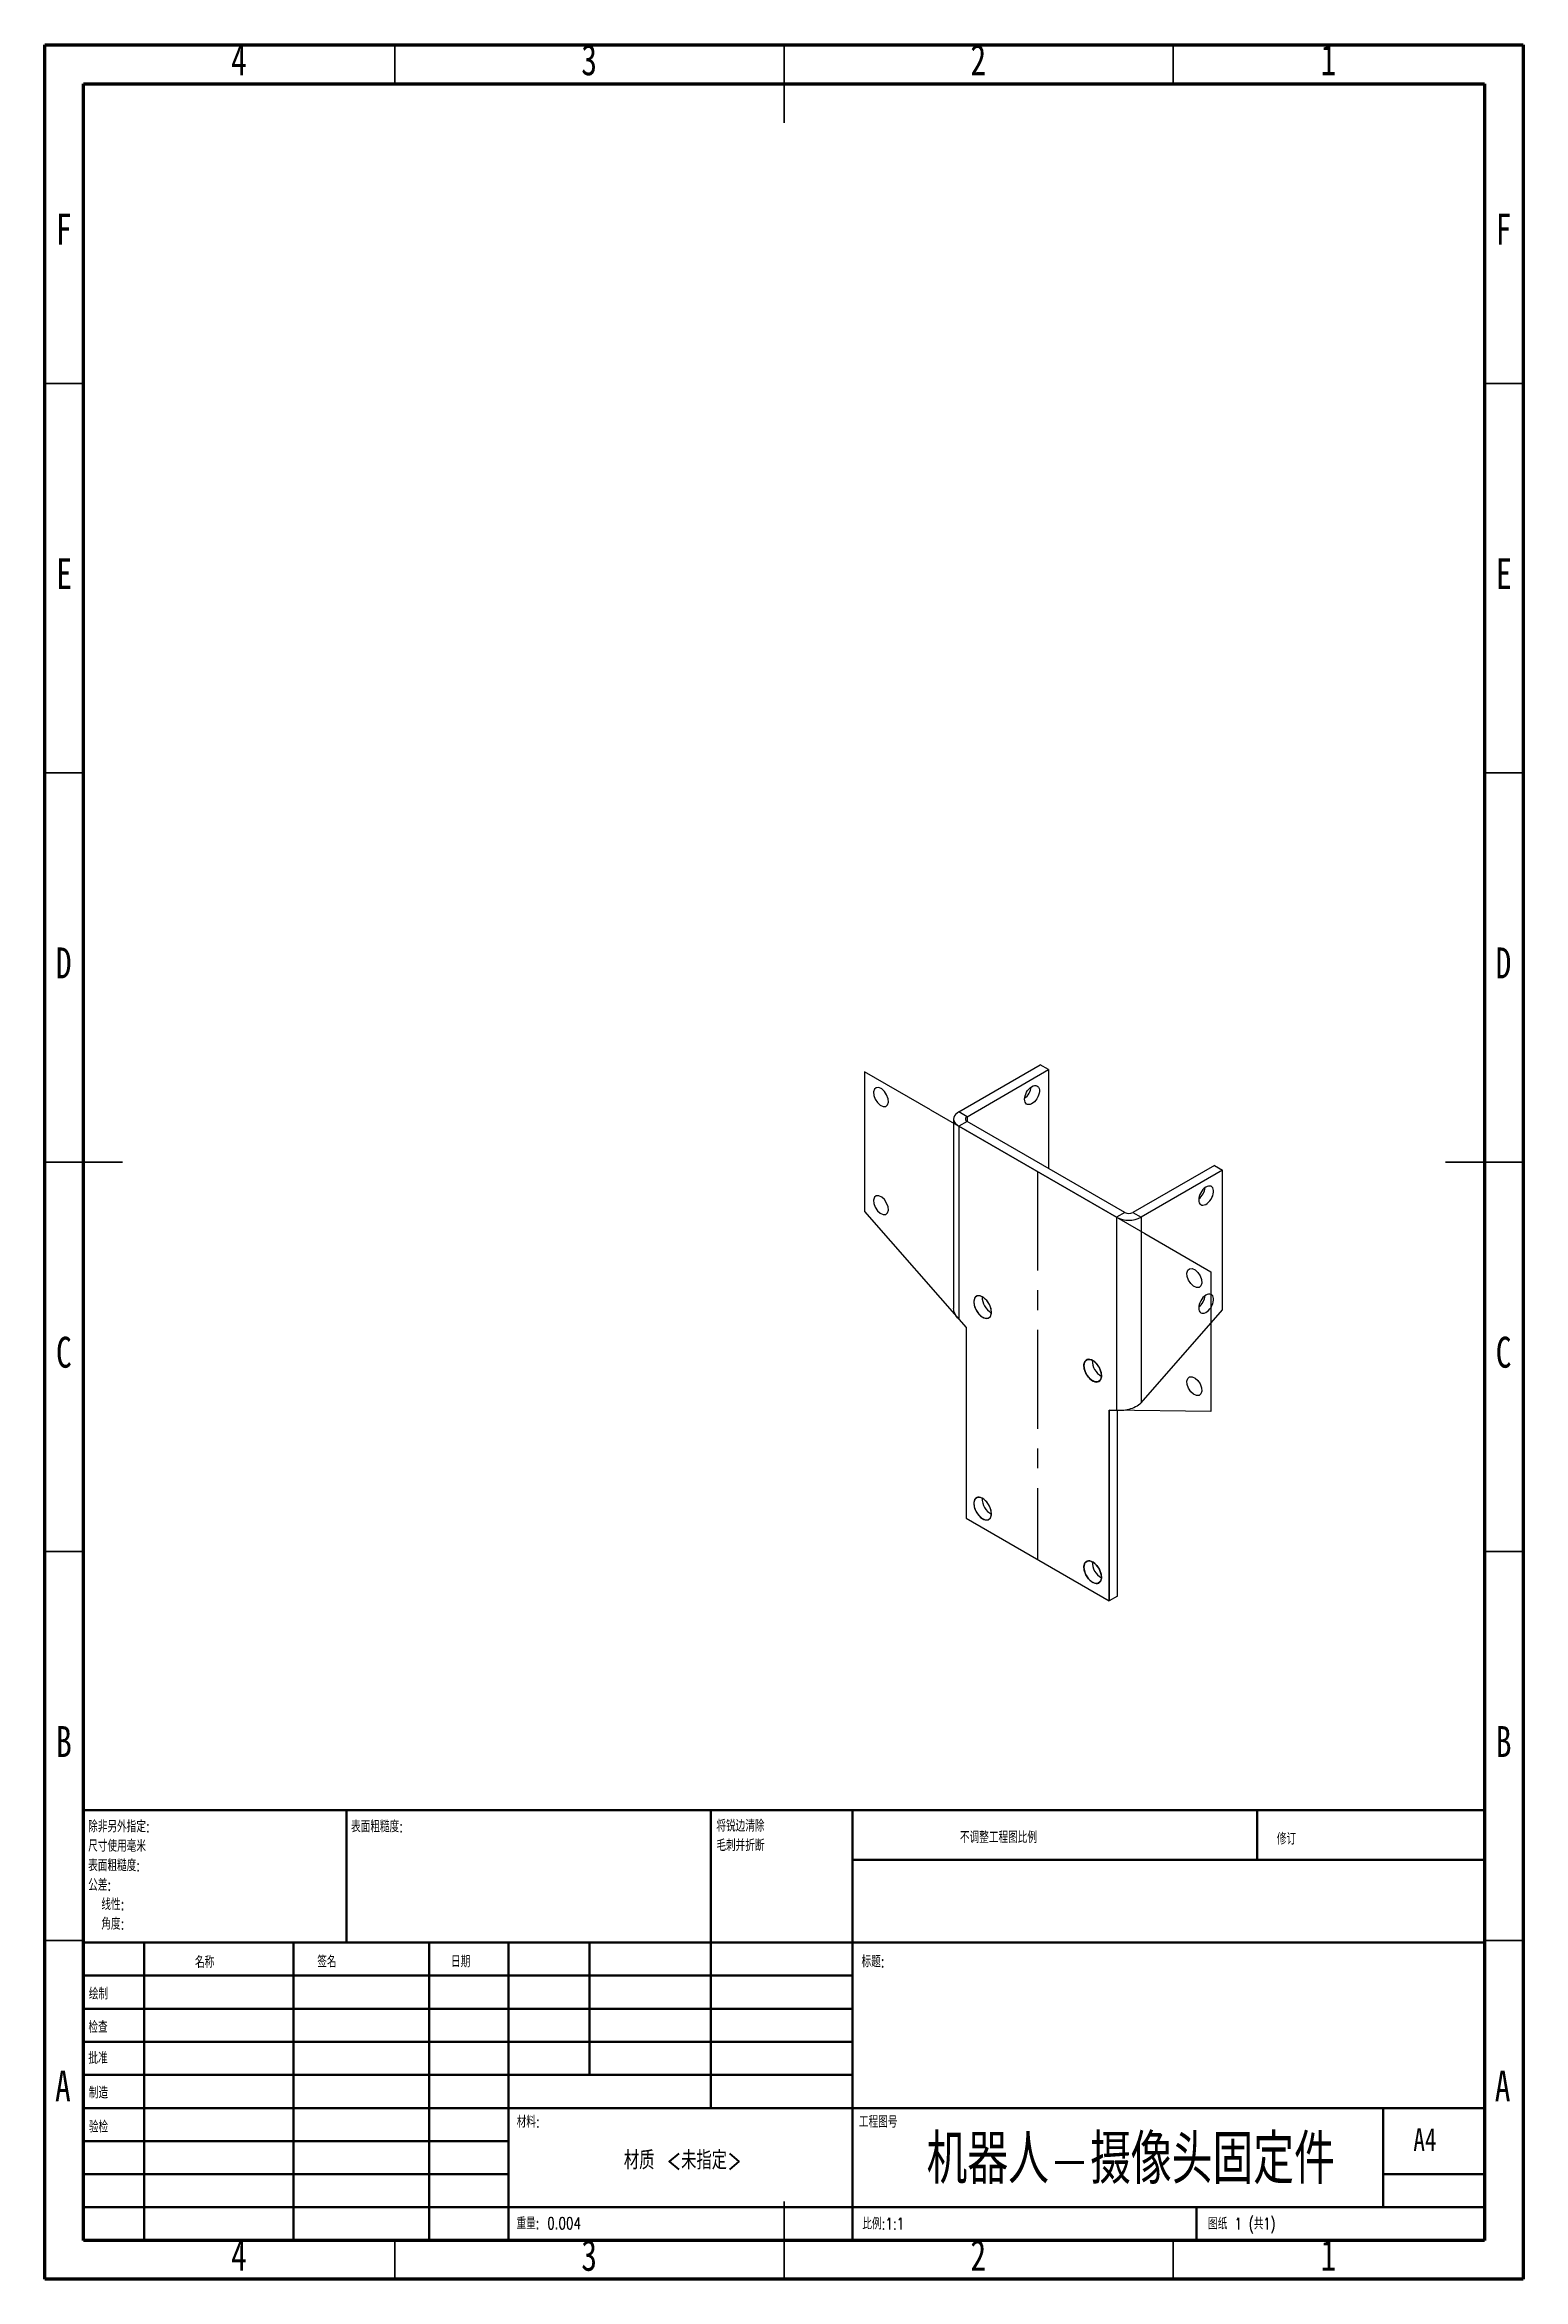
# Model space of a CAD drawing. Header units: millimetres. Extents: x 15 to 205, y 5 to 292.
import ezdxf

# ---------------------------------------------------------------- set-up
doc = ezdxf.new("R2010")
doc.units = ezdxf.units.MM
doc.linetypes.add('CENTERX2', pattern=[20.32, 12.7, -2.54, 2.54, -2.54])
doc.styles.add('SLDTEXTSTYLE0', font='TXT', dxfattribs={"width": 0.75, "bigfont": 'bigfont'})
doc.styles.add('SLDTEXTSTYLE1', font='TXT', dxfattribs={"width": 0.694444, "bigfont": 'bigfont'})
doc.styles.add('SLDTEXTSTYLE2', font='TXT', dxfattribs={"width": 0.75})

# ---------------------------------------------------------------- blocks, each defined once
blk = doc.blocks.new('SW_NOTE_0')
at = {"color": 0, "linetype": 'Continuous', "lineweight": 0, "char_height": 1.5, "attachment_point": 1, "style": 'SLDTEXTSTYLE0'}
for s, insert in [('\\M+18F9C\\M+194F1另\\M+18A4F\\M+18E77\\M+192E8:', (0, 1.93)), ('\\M+18EDA\\M+190A1\\M+18E67\\M+19770\\M+19F7C\\M+195C4', (0, -0.57)), ('\\M+1955C\\M+196CA\\M+19165糙\\M+19378:', (0, -3.07)), ('\\M+18CF6\\M+18DB7:', (0, -5.57)), ('线\\M+190AB:', (1.69, -8.07)), ('\\M+18A70\\M+19378:', (1.69, -10.57))]:
    blk.add_mtext(s, dxfattribs=dict(at, insert=insert))
blk = doc.blocks.new('SW_NOTE_1')
at = {"color": 0, "linetype": 'Continuous', "lineweight": 0, "char_height": 1.5, "attachment_point": 1, "style": 'SLDTEXTSTYLE0'}
for s, insert in [('\\M+18FAB锐边\\M+190B4\\M+18F9C', (0, 1.93)), ('\\M+196D1\\M+18E68\\M+19BF3\\M+190DC\\M+19266', (0, -0.57))]:
    blk.add_mtext(s, dxfattribs=dict(at, insert=insert))

msp = doc.modelspace()

# ---------------------------------------------------------------- linework, layer by layer
at = {"color": 7, "linetype": 'Continuous', "lineweight": 70}
for p, q in [((15, 5), (15, 292)), ((15, 292), (205, 292)), ((205, 292), (205, 5)), ((20, 10), (20, 287)), ((20, 287), (200, 287)), ((200, 287), (200, 10)), ((200, 10), (20, 10)), ((205, 5), (15, 5))]:
    msp.add_line(p, q, dxfattribs=at)
at = {"color": 7, "linetype": 'Continuous', "lineweight": 35}
for p, q in [((60, 287), (60, 292)), ((110, 287), (110, 292)), ((110, 292), (110, 282)), ((160, 287), (160, 292)), ((20, 248.5), (15, 248.5)), ((200, 248.5), (205, 248.5)), ((20, 198.5), (15, 198.5)), ((200, 198.5), (205, 198.5)), ((20, 148.5), (15, 148.5)), ((15, 148.5), (25, 148.5)), ((205, 148.5), (195, 148.5)), ((200, 148.5), (205, 148.5)), ((20, 98.5), (15, 98.5)), ((200, 98.5), (205, 98.5)), ((20, 48.5), (15, 48.5)), ((200, 48.5), (205, 48.5)), ((110, 5), (110, 15)), ((60, 10), (60, 5)), ((110, 10), (110, 5)), ((160, 10), (160, 5))]:
    msp.add_line(p, q, dxfattribs=at)
at = {"color": 7, "linetype": 'Continuous', "lineweight": 25}
for p, q in [((132.46, 154.94), (142.93, 160.99)), ((143.99, 160.37), (142.93, 160.99)), ((133.52, 154.33), (143.99, 160.37)), ((143.99, 160.37), (143.99, 147.68)), ((131.8, 154.03), (131.8, 129.71)), ((133.52, 154.33), (132.46, 154.94)), ((133.52, 153.73), (132.46, 153.12)), ((132.46, 153.12), (132.46, 128.33)), ((152.73, 141.42), (132.46, 153.12)), ((133.52, 154.33), (133.52, 153.73)), ((153.79, 142.03), (133.52, 153.73)), ((165.3, 148.07), (154.83, 142.03)), ((166.36, 147.46), (155.89, 141.42)), ((165.3, 148.07), (166.36, 147.46)), ((166.36, 129.5), (166.36, 147.46)), ((153.79, 142.03), (152.73, 141.42)), ((152.73, 141.42), (152.73, 116.63)), ((154.83, 142.03), (155.89, 141.42)), ((155.89, 141.42), (155.89, 117.56)), ((155.89, 117.56), (166.36, 129.5)), ((132.46, 128.33), (133.4, 127.26)), ((133.4, 127.26), (133.4, 102.76)), ((151.79, 116.65), (152.73, 116.63)), ((151.79, 92.15), (151.79, 116.65)), ((152.85, 92.76), (152.85, 116.62)), ((133.4, 102.76), (151.79, 92.15)), ((152.85, 92.76), (151.79, 92.15))]:
    msp.add_line(p, q, dxfattribs=at)
at = {"color": 7, "linetype": 'Continuous'}
for p, q in [((128.82, 155.22), (120.34, 160.11)), ((120.34, 160.11), (120.34, 142.15)), ((128.82, 155.22), (156.36, 139.32)), ((120.34, 142.15), (133.4, 127.26)), ((156.36, 139.32), (164.85, 134.42)), ((164.85, 134.42), (164.85, 116.45)), ((133.4, 127.26), (133.4, 102.76)), ((151.79, 116.65), (151.79, 92.15)), ((164.85, 116.45), (151.79, 116.65)), ((133.4, 102.76), (151.79, 92.15))]:
    msp.add_line(p, q, dxfattribs=at)
at = {"color": 7, "linetype": 'CENTERX2'}
msp.add_line((142.59, 147.27), (142.59, 97.46), dxfattribs=at)
at = {"color": 7, "linetype": 'Continuous', "lineweight": 50}
for p, q in [((20, 65.25), (200, 65.25)), ((20, 65.25), (20, 10)), ((53.8, 48.25), (53.8, 65.25)), ((100.6, 65.25), (100.6, 27)), ((118.8, 65.25), (118.8, 10)), ((170.8, 58.88), (170.8, 65.25)), ((200, 58.88), (118.8, 58.88)), ((200, 48.25), (20, 48.25)), ((27.8, 48.25), (27.8, 10)), ((46.99, 48.25), (46.99, 10)), ((64.4, 48.25), (64.4, 10)), ((74.6, 10), (74.6, 48.25)), ((85, 31.25), (85, 48.25)), ((118.8, 44), (20, 44)), ((118.8, 39.75), (20, 39.75)), ((118.8, 35.5), (20, 35.5)), ((118.8, 31.25), (20, 31.25)), ((74.6, 27), (20, 27)), ((74.6, 27), (200, 27)), ((187, 14.25), (187, 27)), ((74.6, 22.75), (20, 22.75)), ((74.6, 18.5), (20, 18.5)), ((200, 18.5), (187, 18.5)), ((20, 14.25), (200, 14.25)), ((163, 10), (163, 14.25))]:
    msp.add_line(p, q, dxfattribs=at)
at = {"color": 7, "linetype": 'Continuous', "flags": 128}
for points in [[(123.37, 156.64), (123.19, 157.12), (122.91, 157.56), (122.55, 157.89), (122.18, 158.06), (121.85, 158.05), (121.62, 157.85), (121.51, 157.5), (121.55, 157.05), (121.72, 156.57), (122.01, 156.13), (122.37, 155.8), (122.74, 155.63), (123.07, 155.65), (123.3, 155.84), (123.41, 156.19), (123.37, 156.64)], [(123.37, 142.76), (123.19, 143.24), (122.91, 143.68), (122.55, 144.01), (122.18, 144.18), (121.85, 144.17), (121.62, 143.97), (121.51, 143.62), (121.55, 143.17), (121.72, 142.69), (122.01, 142.25), (122.37, 141.92), (122.74, 141.75), (123.07, 141.77), (123.3, 141.96), (123.41, 142.31), (123.37, 142.76)], [(163.64, 133.4), (163.68, 132.95), (163.57, 132.6), (163.34, 132.4), (163.01, 132.39), (162.64, 132.56), (162.28, 132.89), (161.99, 133.32), (161.82, 133.81), (161.78, 134.25), (161.89, 134.6), (162.12, 134.8), (162.45, 134.82), (162.82, 134.65), (163.18, 134.32), (163.46, 133.88), (163.64, 133.4)], [(136.6, 129.63), (136.4, 130.2), (136.05, 130.72), (135.63, 131.11), (135.19, 131.31), (134.8, 131.3), (134.52, 131.06), (134.4, 130.65), (134.44, 130.12), (134.65, 129.55), (134.99, 129.03), (135.41, 128.63), (135.85, 128.43), (136.24, 128.45), (136.52, 128.68), (136.65, 129.1), (136.6, 129.63)], [(150.75, 121.47), (150.79, 120.93), (150.66, 120.52), (150.38, 120.29), (150, 120.27), (149.56, 120.47), (149.13, 120.86), (148.79, 121.38), (148.58, 121.95), (148.54, 122.48), (148.67, 122.9), (148.94, 123.13), (149.33, 123.15), (149.77, 122.95), (150.2, 122.56), (150.54, 122.04), (150.75, 121.47)], [(163.64, 119.51), (163.68, 119.07), (163.57, 118.72), (163.34, 118.52), (163.01, 118.5), (162.64, 118.68), (162.28, 119), (161.99, 119.44), (161.82, 119.92), (161.78, 120.37), (161.89, 120.72), (162.12, 120.92), (162.45, 120.93), (162.82, 120.76), (163.18, 120.43), (163.46, 120), (163.64, 119.51)], [(136.6, 103.75), (136.4, 104.32), (136.05, 104.84), (135.63, 105.23), (135.19, 105.43), (134.8, 105.41), (134.52, 105.18), (134.4, 104.76), (134.44, 104.23), (134.65, 103.66), (134.99, 103.14), (135.41, 102.75), (135.85, 102.55), (136.24, 102.56), (136.52, 102.8), (136.65, 103.21), (136.6, 103.75)], [(150.75, 95.58), (150.79, 95.05), (150.66, 94.63), (150.38, 94.4), (150, 94.38), (149.56, 94.59), (149.13, 94.98), (148.79, 95.5), (148.58, 96.07), (148.54, 96.6), (148.67, 97.01), (148.94, 97.25), (149.33, 97.26), (149.77, 97.06), (150.2, 96.67), (150.54, 96.15), (150.75, 95.58)]]:
    msp.add_lwpolyline(points, dxfattribs=at)
at = {"color": 7, "linetype": 'Continuous', "lineweight": 25, "flags": 128}
for points in [[(140.91, 156.56), (140.93, 156.78), (140.98, 157.01), (141.07, 157.24), (141.18, 157.47), (141.31, 157.69), (141.47, 157.88), (141.64, 158.05), (141.82, 158.18), (142, 158.28), (142.18, 158.33), (142.35, 158.34), (142.49, 158.3), (142.62, 158.22), (142.72, 158.1), (142.78, 157.95), (142.82, 157.76), (142.82, 157.55), (142.78, 157.33), (142.72, 157.09), (142.62, 156.86), (142.49, 156.64), (142.35, 156.43), (142.18, 156.25), (142, 156.1), (141.82, 155.98), (141.64, 155.91), (141.47, 155.88), (141.31, 155.89), (141.18, 155.95), (141.07, 156.05), (140.98, 156.19), (140.93, 156.36), (140.91, 156.56)], [(132.46, 154.94), (132.23, 154.79), (132.05, 154.62), (131.91, 154.43), (131.83, 154.23), (131.8, 154.03), (131.83, 153.83), (131.91, 153.63), (132.05, 153.44), (132.23, 153.27), (132.46, 153.12)], [(163.29, 143.64), (163.3, 143.44), (163.35, 143.27), (163.44, 143.13), (163.55, 143.03), (163.69, 142.98), (163.84, 142.96), (164.01, 142.99), (164.19, 143.07), (164.38, 143.18), (164.55, 143.33), (164.72, 143.51), (164.87, 143.72), (164.99, 143.95), (165.09, 144.18), (165.16, 144.41), (165.19, 144.64), (165.19, 144.85), (165.16, 145.03), (165.09, 145.19), (164.99, 145.31), (164.87, 145.39), (164.72, 145.42), (164.55, 145.42), (164.38, 145.36), (164.19, 145.27), (164.01, 145.13), (163.84, 144.97), (163.69, 144.77), (163.55, 144.56), (163.44, 144.33), (163.35, 144.09), (163.3, 143.86), (163.29, 143.64)], [(136.65, 129.22), (136.64, 129.46), (136.58, 129.72), (136.49, 129.98), (136.37, 130.24), (136.23, 130.49), (136.06, 130.71), (135.87, 130.91), (135.67, 131.08), (135.47, 131.21), (135.27, 131.29), (135.08, 131.33), (134.9, 131.32), (134.74, 131.27), (134.61, 131.17), (134.5, 131.03), (134.43, 130.85), (134.4, 130.64), (134.4, 130.41), (134.43, 130.15), (134.5, 129.89), (134.61, 129.63), (134.74, 129.38), (134.9, 129.14), (135.08, 128.93), (135.27, 128.74), (135.47, 128.6), (135.67, 128.49), (135.87, 128.43), (136.06, 128.41), (136.23, 128.44), (136.37, 128.52), (136.49, 128.64), (136.58, 128.8), (136.64, 129), (136.65, 129.22)], [(163.29, 129.76), (163.3, 129.56), (163.35, 129.39), (163.44, 129.25), (163.55, 129.15), (163.69, 129.09), (163.84, 129.08), (164.01, 129.11), (164.19, 129.19), (164.38, 129.3), (164.55, 129.45), (164.72, 129.63), (164.87, 129.84), (164.99, 130.06), (165.09, 130.3), (165.16, 130.53), (165.19, 130.76), (165.19, 130.97), (165.16, 131.15), (165.09, 131.31), (164.99, 131.43), (164.87, 131.51), (164.72, 131.54), (164.55, 131.53), (164.38, 131.48), (164.19, 131.39), (164.01, 131.25), (163.84, 131.09), (163.69, 130.89), (163.55, 130.67), (163.44, 130.44), (163.35, 130.21), (163.3, 129.98), (163.29, 129.76)], [(148.53, 122.36), (148.55, 122.12), (148.61, 121.86), (148.69, 121.6), (148.81, 121.34), (148.96, 121.09), (149.13, 120.87), (149.31, 120.67), (149.51, 120.5), (149.72, 120.37), (149.92, 120.29), (150.11, 120.25), (150.29, 120.26), (150.45, 120.31), (150.58, 120.41), (150.68, 120.55), (150.75, 120.73), (150.79, 120.94), (150.79, 121.18), (150.75, 121.43), (150.68, 121.69), (150.58, 121.95), (150.45, 122.2), (150.29, 122.44), (150.11, 122.65), (149.92, 122.84), (149.72, 122.98), (149.51, 123.09), (149.31, 123.15), (149.13, 123.17), (148.96, 123.14), (148.81, 123.06), (148.69, 122.94), (148.61, 122.78), (148.55, 122.58), (148.53, 122.36)], [(136.65, 103.34), (136.64, 103.58), (136.58, 103.84), (136.49, 104.1), (136.37, 104.36), (136.23, 104.6), (136.06, 104.83), (135.87, 105.03), (135.67, 105.2), (135.47, 105.32), (135.27, 105.41), (135.08, 105.45), (134.9, 105.44), (134.74, 105.38), (134.61, 105.28), (134.5, 105.14), (134.43, 104.97), (134.4, 104.76), (134.4, 104.52), (134.43, 104.27), (134.5, 104.01), (134.61, 103.75), (134.74, 103.5), (134.9, 103.26), (135.08, 103.04), (135.27, 102.86), (135.47, 102.71), (135.67, 102.61), (135.87, 102.54), (136.06, 102.53), (136.23, 102.56), (136.37, 102.64), (136.49, 102.76), (136.58, 102.92), (136.64, 103.11), (136.65, 103.34)], [(148.53, 96.48), (148.55, 96.23), (148.61, 95.98), (148.69, 95.71), (148.81, 95.46), (148.96, 95.21), (149.13, 94.98), (149.31, 94.78), (149.51, 94.62), (149.72, 94.49), (149.92, 94.41), (150.11, 94.37), (150.29, 94.37), (150.45, 94.43), (150.58, 94.53), (150.68, 94.67), (150.75, 94.85), (150.79, 95.06), (150.79, 95.29), (150.75, 95.54), (150.68, 95.8), (150.58, 96.06), (150.45, 96.32), (150.29, 96.55), (150.11, 96.77), (149.92, 96.95), (149.72, 97.1), (149.51, 97.21), (149.31, 97.27), (149.13, 97.28), (148.96, 97.25), (148.81, 97.18), (148.69, 97.06), (148.61, 96.89), (148.55, 96.7), (148.53, 96.48)]]:
    msp.add_lwpolyline(points, dxfattribs=at)
at = {"color": 7, "linetype": 'Continuous', "lineweight": 25}
for centre, radius, start, end in [((139.64, 158.4), 2.14, 306.9718, 353.0336), ((133.63, 154.03), 0.322, 110.7834, 249.2166), ((162.01, 145.48), 2.14, 306.9718, 353.0336), ((154.31, 144.44), 3.41, 242.391, 297.609), ((154.31, 143.03), 1.13, 242.6097, 297.3903), ((137.84, 131.21), 2.38, 179.828, 240.1666), ((162.01, 131.6), 2.14, 306.9718, 353.0336), ((151.98, 123.04), 2.38, 179.7669, 240.2278), ((137.84, 105.32), 2.38, 179.828, 240.1666), ((151.98, 97.16), 2.38, 179.7669, 240.2278)]:
    msp.add_arc(centre, radius, start, end, dxfattribs=at)
for points, knots in [([(132.46, 128.33), (132.25, 128.53), (132.09, 128.75), (131.86, 129.22), (131.8, 129.46), (131.8, 129.71)], [0, 0, 0, 0, 0.25, 0.25, 0.5, 0.5, 0.5, 0.5]), ([(155.89, 117.56), (155.68, 117.36), (155.44, 117.19), (154.89, 116.91), (154.6, 116.8), (154.02, 116.64), (153.72, 116.6), (153.18, 116.57), (152.93, 116.59), (152.73, 116.63)], [0, 0, 0, 0, 0.25, 0.25, 0.5, 0.5, 0.75, 0.75, 1, 1, 1, 1])]:
    msp.add_open_spline(points, degree=3, knots=knots, dxfattribs=at)

# ---------------------------------------------------------------- block references
at = {"color": 7, "linetype": 'Continuous', "lineweight": 0}
for name, p in [('SW_NOTE_0', (20.59, 61.99)), ('SW_NOTE_1', (101.31, 62.07))]:
    msp.add_blockref(name, p, dxfattribs=at)

# ---------------------------------------------------------------- texts
for s, insert, char_height, attachment_point, style in [('4', (39.96, 292.06), 3.97, 2, 'SLDTEXTSTYLE2'), ('3', (84.96, 292.06), 3.97, 2, 'SLDTEXTSTYLE2'), ('2', (134.96, 292.06), 3.97, 2, 'SLDTEXTSTYLE2'), ('1', (179.96, 292.06), 3.97, 2, 'SLDTEXTSTYLE2'), ('F', (17.46, 270.31), 3.97, 2, 'SLDTEXTSTYLE2'), ('F', (202.46, 270.31), 3.97, 2, 'SLDTEXTSTYLE2'), ('E', (17.51, 226.06), 3.97, 2, 'SLDTEXTSTYLE2'), ('E', (202.51, 226.06), 3.97, 2, 'SLDTEXTSTYLE2'), ('D', (17.45, 176.06), 3.97, 2, 'SLDTEXTSTYLE2'), ('D', (202.45, 176.06), 3.97, 2, 'SLDTEXTSTYLE2'), ('C', (17.46, 126.06), 3.97, 2, 'SLDTEXTSTYLE2'), ('C', (202.46, 126.06), 3.97, 2, 'SLDTEXTSTYLE2'), ('B', (17.47, 76.06), 3.97, 2, 'SLDTEXTSTYLE2'), ('B', (202.47, 76.06), 3.97, 2, 'SLDTEXTSTYLE2'), ('\\M+1955C\\M+196CA\\M+19165糙\\M+19378:', (54.37, 63.92), 1.5, 1, 'SLDTEXTSTYLE0'), ('\\M+19573调\\M+190AE\\M+18D48\\M+192F6图\\M+194E4\\M+197E1', (132.61, 62.53), 1.5, 1, 'SLDTEXTSTYLE0'), ('\\M+18F43订', (173.33, 62.33), 1.5, 1, 'SLDTEXTSTYLE0'), ('\\M+196BC\\M+18FCC', (34.32, 46.5), 1.5, 1, 'SLDTEXTSTYLE0'), ('签\\M+196BC', (50.03, 46.56), 1.5, 1, 'SLDTEXTSTYLE0'), ('\\M+193FA\\M+18AFA', (67.21, 46.58), 1.5, 1, 'SLDTEXTSTYLE0'), ('标题:', (119.96, 46.58), 1.5, 1, 'SLDTEXTSTYLE0'), ('绘\\M+190A7', (20.68, 42.43), 1.5, 1, 'SLDTEXTSTYLE0'), ('检查', (20.62, 38.15), 1.5, 1, 'SLDTEXTSTYLE0'), ('A', (17.34, 31.81), 3.97, 2, 'SLDTEXTSTYLE2'), ('\\M+194E1\\M+18F79', (20.62, 34.18), 1.5, 1, 'SLDTEXTSTYLE0'), ('A', (202.34, 31.81), 3.97, 2, 'SLDTEXTSTYLE2'), ('\\M+190A7\\M+191A2', (20.68, 29.73), 1.5, 1, 'SLDTEXTSTYLE0'), ('\\M+18DDE\\M+197BF:', (75.65, 25.99), 1.5, 1, 'SLDTEXTSTYLE0'), ('\\M+18D48\\M+192F6图\\M+18D86', (119.63, 25.99), 1.5, 1, 'SLDTEXTSTYLE0'), ('验检', (20.68, 25.35), 1.5, 1, 'SLDTEXTSTYLE0'), ('\\M+18AF7\\M+18AED\\M+1906C-摄\\M+1919C头\\M+18CC5\\M+192E8\\M+18C8F', (154.55, 23.61), 6.35, 2, 'SLDTEXTSTYLE0'), ('A4', (190.87, 24.41), 2.91, 1, 'SLDTEXTSTYLE2'), ('\\M+18DDE质 <\\M+196A2\\M+18E77\\M+192E8>', (96.97, 21.49), 2.3813, 2, 'SLDTEXTSTYLE0'), ('\\M+18F64\\M+197CA: 0.004', (75.62, 12.95), 1.4986, 1, 'SLDTEXTSTYLE0'), ('\\M+194E4\\M+197E1:1:1', (120.07, 12.9), 1.5, 1, 'SLDTEXTSTYLE0'), ('图纸 1 (\\M+18BA41)', (164.48, 12.9), 1.5, 1, 'SLDTEXTSTYLE1'), ('4', (39.96, 10.06), 3.97, 2, 'SLDTEXTSTYLE2'), ('3', (84.96, 10.06), 3.97, 2, 'SLDTEXTSTYLE2'), ('2', (134.96, 10.06), 3.97, 2, 'SLDTEXTSTYLE2'), ('1', (179.96, 10.06), 3.97, 2, 'SLDTEXTSTYLE2')]:
    msp.add_mtext(s, dxfattribs=dict(at, insert=insert, char_height=char_height, attachment_point=attachment_point, style=style))

doc.saveas('drawing.dxf')
